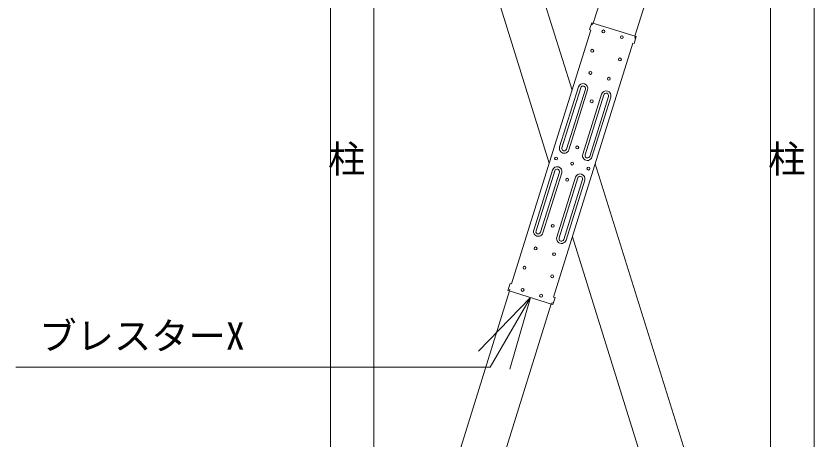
# Model space of a CAD drawing. Units: millimetres, scale not verified. Extents: x -2100 to 2100, y -1485 to 1485.
# Drawn here: x -854 to -293, y 397 to 694 of the extents above; entities that cross this region are included whole.
import ezdxf
from ezdxf.enums import TextEntityAlignment as Align

# ---------------------------------------------------------------- set-up
doc = ezdxf.new("R2010")
doc.units = ezdxf.units.MM
doc.header["$LTSCALE"] = 5
doc.linetypes.add('DOTTED', pattern=[1.75, 0.25, -1.5])
doc.layers.add('0-3_レイヤ0', color=2, linetype='Continuous', lineweight=18)
doc.styles.add('ＭＳ ゴシック', font='')
doc.styles.get('ＭＳ ゴシック').set_extended_font_data('MS Gothic')

msp = doc.modelspace()

# ---------------------------------------------------------------- linework, layer by layer
at = {"layer": '0-3_レイヤ0', "color": 3}
for p, q in [((-632.693, 1036.821), (-632.693, 144.321)), ((-602.093, 1036.821), (-602.093, 144.321)), ((-323.293, 1036.821), (-323.293, 144.321)), ((-292.693, 1036.821), (-292.693, 144.321)), ((-462.782, 642.169), (-564.119, 966.569)), ((-447.898, 689.248), (-361.268, 966.569)), ((-478.812, 590.856), (-589.879, 946.406)), ((-418.69, 680.124), (-335.508, 946.406)), ((-335.508, 234.735), (-446.575, 590.286)), ((-361.268, 214.572), (-462.604, 538.973)), ((-589.879, 234.735), (-506.697, 501.018)), ((-564.119, 214.572), (-477.489, 491.894))]:
    msp.add_line(p, q, dxfattribs=at)
at = {"layer": '0-3_レイヤ0', "color": 7, "linetype": 'DOTTED'}
for p, q in [((-448.222, 689.349), (-449.743, 684.481)), ((-418.365, 680.022), (-419.886, 675.154)), ((-507.022, 501.119), (-505.501, 505.987)), ((-477.165, 491.792), (-475.644, 496.66))]:
    msp.add_line(p, q, dxfattribs=at)
at = {"layer": '0-3_レイヤ0', "color": 7}
for p, q in [((-448.222, 689.349), (-418.365, 680.022)), ((-477.46, 595.183), (-449.581, 684.43)), ((-447.927, 585.958), (-420.048, 675.205)), ((-471.518, 602.232), (-458.338, 644.422)), ((-469.895, 601.725), (-456.716, 643.915)), ((-466.65, 600.712), (-453.47, 642.901)), ((-465.027, 600.205), (-451.848, 642.394)), ((-455.291, 597.163), (-442.112, 639.353)), ((-453.668, 596.657), (-440.489, 638.846)), ((-450.423, 595.643), (-437.244, 637.832)), ((-448.8, 595.136), (-435.621, 637.325)), ((-477.46, 595.183), (-505.339, 505.937)), ((-476.587, 586.006), (-489.766, 543.816)), ((-474.964, 585.499), (-488.143, 543.309)), ((-471.719, 584.485), (-484.898, 542.296)), ((-470.096, 583.978), (-483.275, 541.789)), ((-447.927, 585.958), (-475.806, 496.711)), ((-460.36, 580.937), (-473.539, 538.747)), ((-458.737, 580.43), (-471.916, 538.24)), ((-455.492, 579.416), (-468.671, 537.227)), ((-453.869, 578.909), (-467.048, 536.72)), ((-507.022, 501.119), (-477.165, 491.792))]:
    msp.add_line(p, q, dxfattribs=at)
for points in [[(-448.222, 689.349), (-448.969, 689.582), (-450.489, 684.714), (-449.581, 684.43)], [(-418.365, 680.022), (-417.619, 679.789), (-419.139, 674.921), (-420.048, 675.205)], [(-507.022, 501.119), (-507.93, 501.403), (-506.41, 506.271), (-505.339, 505.937)], [(-477.165, 491.792), (-476.256, 491.509), (-474.735, 496.377), (-475.806, 496.711)]]:
    msp.add_lwpolyline(points, dxfattribs=at)
at = {"layer": '0-3_レイヤ0', "color": 4}
for points in [[(-492.093, 496.456), (-520.361, 447.495), (-853.736, 447.495)], [(-528.635, 458.664), (-492.093, 496.456), (-506.551, 445.914)]]:
    msp.add_lwpolyline(points, dxfattribs=at)
at = {"layer": '0-3_レイヤ0', "color": 7}
for centre in [(-440.798, 683.468), (-427.817, 679.413), (-448.606, 669.878), (-429.133, 663.795), (-449.922, 654.26), (-436.941, 650.205), (-449.007, 634.383), (-459.145, 601.929), (-474.052, 594.119), (-462.693, 590.571), (-451.335, 587.022), (-466.242, 579.212), (-476.379, 546.759), (-488.446, 530.937), (-475.465, 526.882), (-496.253, 517.347), (-476.781, 511.264), (-497.57, 501.729), (-484.589, 497.674)]:
    msp.add_circle(centre, 1.02, dxfattribs=at)
for centre, radius, start, end in [((-455.093, 643.408), 3.4, 342.65219, 162.65219), ((-455.093, 643.408), 1.7, 342.65219, 162.65219), ((-438.866, 638.339), 3.4, 342.65219, 162.65219), ((-438.866, 638.339), 1.7, 342.65219, 162.65219), ((-468.272, 601.219), 3.4, 162.65219, 342.65219), ((-468.272, 601.219), 1.7, 162.65219, 342.65219), ((-452.046, 596.15), 3.4, 162.65219, 342.65219), ((-452.046, 596.15), 1.7, 162.65219, 342.65219), ((-473.341, 584.992), 3.4, 342.65219, 162.65219), ((-473.341, 584.992), 1.7, 342.65219, 162.65219), ((-457.114, 579.923), 3.4, 342.65219, 162.65219), ((-457.114, 579.923), 1.7, 342.65219, 162.65219), ((-486.52, 542.802), 3.4, 162.65219, 342.65219), ((-486.52, 542.802), 1.7, 162.65219, 342.65219), ((-470.294, 537.733), 3.4, 162.65219, 342.65219), ((-470.294, 537.733), 1.7, 162.65219, 342.65219)]:
    msp.add_arc(centre, radius, start, end, dxfattribs=at)

# ---------------------------------------------------------------- texts
at = {"layer": '0-3_レイヤ0', "color": 7, "style": 'ＭＳ ゴシック'}
for s, p in [('柱', (-634.393, 578.351)), ('柱', (-324.993, 578.351)), ('ブレスターX', (-837.385, 453.975))]:
    msp.add_text(s, height=19.25, dxfattribs=at).set_placement(p, align=Align.BOTTOM_LEFT)

doc.saveas('drawing.dxf')
